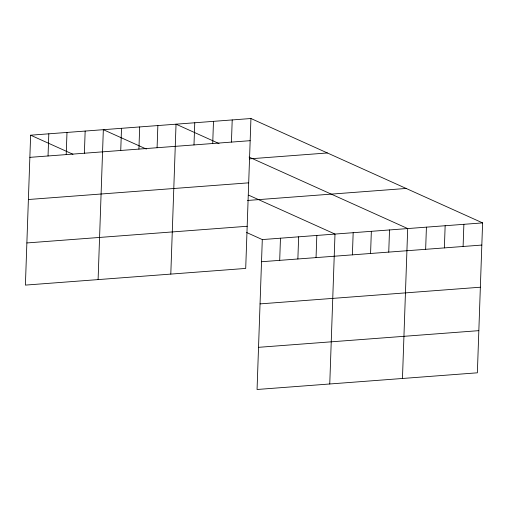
<?xml version="1.0" encoding="UTF-8"?>
<svg xmlns="http://www.w3.org/2000/svg" width="508" height="508" viewBox="0 0 508 508"><rect width="100%" height="100%" fill="white"/><g stroke="black" fill="none" stroke-linecap="round" stroke-linejoin="round"><path stroke-width="0.76" d="M30.632 135.192L25.4 285.102L245.707 268.427L250.939 118.516L30.632 135.192L72.955 154.261M48.038 155.975L48.812 133.814M66.211 154.603L66.986 132.436M84.385 153.226L85.16 131.064M98.101 279.597L103.334 129.686L146.336 149.066M120.739 150.476L121.514 128.314M138.913 149.098L139.687 126.937M157.086 147.726L157.861 125.559M170.802 274.098L176.035 124.187L219.037 143.561M193.986 144.932L194.761 122.771M212.712 143.516L213.487 121.349M231.438 142.1L232.213 119.932M246.596 232.499L262.293 239.573L257.061 389.484L477.368 372.809L482.6 222.898L250.939 118.516M279.698 260.363L280.467 238.195M297.872 258.985L298.647 236.823M316.046 257.607L316.821 235.445M329.762 383.985L334.994 234.067L248.704 195.186M352.4 254.857L353.168 232.696M370.573 253.486L371.348 231.318M388.747 252.108L389.522 229.946M402.463 378.479L407.695 228.568L249.072 157.093M425.647 249.314L426.422 227.152M444.373 247.898L445.148 225.736M463.099 246.482L463.874 224.314M29.864 157.353L250.165 140.678M249.326 158.871L327.387 152.965M28.391 199.511L248.691 182.836M247.485 200.463L406.152 188.455M26.873 242.945L247.18 226.27M262.293 239.573L482.6 222.898M261.518 261.734L481.825 245.066M260.045 303.892L480.352 287.217M258.534 347.326L478.834 330.651"/></g></svg>
